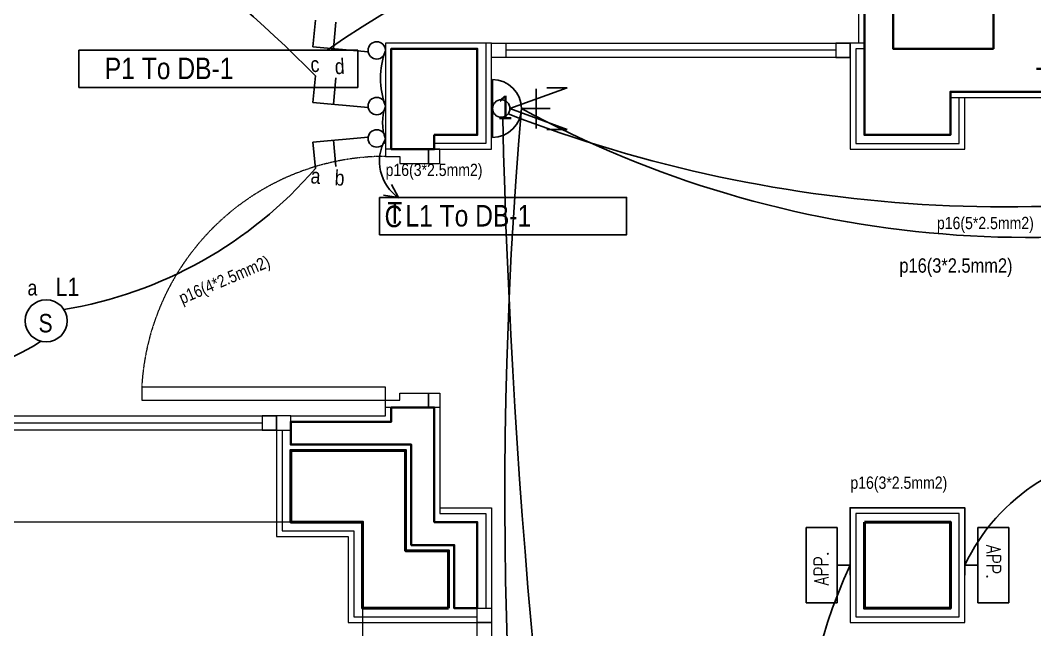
# Model space of a CAD drawing. Header units: inches. Extents: x 23642 to 146359, y -5490 to 33031.
# Drawn here: x 28735 to 32778, y 21389 to 23817 of the extents above; entities that cross this region are included whole.
import ezdxf

# ---------------------------------------------------------------- set-up
doc = ezdxf.new("R2010")
doc.units = ezdxf.units.IN
doc.header["$LTSCALE"] = 5
doc.header["$MEASUREMENT"] = 0
doc.linetypes.add('Hidden (½x)', pattern=[0.1875, 0.125, -0.0625])
for name, color, linetype, lineweight in [('00-glass', 140, 'Continuous', 15), ('00-marble', 105, 'Continuous', 20), ('00-PLASTER', 103, 'Continuous', 15), ('00-structure', 7, 'Continuous', 50), ('00-wall15-20', 30, 'Continuous', 40), ('00-wood', 35, 'Continuous', 18), ('_hidden', 253, 'Hidden (½x)', 9)]:
    doc.layers.add(name, color=color, linetype=linetype, lineweight=lineweight)
for name, color, linetype in [('Lighting', 3, 'Continuous'), ('LowPower', 4, 'Continuous'), ('Power', 2, 'Continuous')]:
    doc.layers.add(name, color=color, linetype=linetype)
doc.styles.add('ROMANC', font='romanc', dxfattribs={"height": 0.3})
doc.styles.add('ROMANS', font='')
doc.styles.get('ROMANS').set_extended_font_data('Arial Narrow')

# ---------------------------------------------------------------- blocks, each defined once
blk = doc.blocks.new('door 900x150')
at = {"layer": '00-wood'}
for points in [[(70, 0), (70, 850), (25, 850), (25, 0)], [(0, 0), (25, 0), (25, -50), (50, -50), (50, -150), (0, -150)], [(900, 0), (875, 0), (875, -50), (850, -50), (850, -150), (900, -150)]]:
    blk.add_lwpolyline(points, close=True, dxfattribs=at)
at = {"layer": '_hidden'}
blk.add_arc((22.8, -0.9), 852.2, 0.0583, 86.8267, dxfattribs=at)
blk = doc.blocks.new('rtert')
at = {"layer": 'Lighting'}
for p, q in [((-43692.4, 24985.5), (-43692.4, 25420.2)), ((-43692.4, 25420.2), (-43514.8, 25420.2)), ((-43514.8, 25420.2), (-43514.8, 24985.5)), ((-43767.5, 25202.8), (-43767.5, 25260.8)), ((-43767.5, 25202.8), (-43767.5, 25144.8)), ((-43692.4, 25202.8), (-43767.5, 25202.8)), ((-43514.8, 24985.5), (-43692.4, 24985.5))]:
    blk.add_line(p, q, dxfattribs=at)
at = {"layer": 'Lighting', "style": 'ROMANC', "width": 0.8}
blk.add_text('APP.', height=81.58, rotation=270, dxfattribs=at).set_placement((-43642.9, 25318.7))
blk = doc.blocks.new('A$C557123C3')
at = {"layer": 'Power'}
for p, q in [((230.3, 230.3), (0, 230.3)), ((115.1, 115.1), (115.1, 0))]:
    blk.add_line(p, q, dxfattribs=at)
blk.add_arc((115.1, 230.3), 115.1, 180, 0, dxfattribs=at)

msp = doc.modelspace()

# ---------------------------------------------------------------- linework, layer by layer
at = {"layer": '00-glass'}
for points in [[(30613.45714, 23726.28935), (32042.02857, 23726.28935), (32042.02857, 23669.1465), (30613.45714, 23669.1465)], [(30613.45714, 23726.28935), (30670.6, 23726.28935), (30670.6, 23669.1465), (30613.45714, 23669.1465)], [(32042.02857, 23726.28935), (31984.88571, 23726.28935), (31984.88571, 23669.1465), (32042.02857, 23669.1465)], [(28327.74285, 22240.57507), (29756.31428, 22240.57507), (29756.31428, 22183.43221), (28327.74285, 22183.43221)], [(29756.31428, 22240.57507), (29699.17142, 22240.57507), (29699.17142, 22183.43221), (29756.31428, 22183.43221)], [(29756.31428, 22183.43221), (29813.45714, 22183.43221), (29813.45714, 22240.57507), (29756.31428, 22240.57507)], [(30556.31428, 21474.86078), (30613.45714, 21474.86078), (30613.45714, 21417.71793), (30556.31428, 21417.71793)], [(30613.45714, 21417.71793), (30613.45714, 19989.1465), (30556.31428, 19989.1465), (30556.31428, 21417.71793)], [(30613.45714, 21417.71793), (30613.45714, 21360.57507), (30556.31428, 21360.57507), (30556.31428, 21417.71793)]]:
    msp.add_lwpolyline(points, close=True, dxfattribs=at)
for points in [[(31984.88571, 23697.71793), (30670.6, 23697.71793)], [(29699.17142, 22212.00364), (28384.88571, 22212.00364)]]:
    msp.add_lwpolyline(points, dxfattribs=at)
at = {"layer": '00-marble'}
for points in [[(30384.88571, 23303.43221), (30613.45714, 23303.43221), (30613.45714, 23726.28935), (30590.6, 23726.28935), (30590.6, 23326.28935), (30384.88571, 23326.28935)], [(32099.17142, 23726.28935), (32042.02857, 23726.28935), (32042.02857, 23303.43221), (32499.17142, 23303.43221), (32499.17142, 23509.1465)], [(32099.17142, 23703.43221), (32064.88571, 23703.43221), (32064.88571, 23326.28935), (32476.31428, 23326.28935), (32476.31428, 23509.1465)], [(30407.74285, 21874.86078), (30613.45714, 21874.86078), (30613.45714, 21474.86078)], [(30407.74285, 21852.00364), (30590.6, 21852.00364), (30590.6, 21474.86078)]]:
    msp.add_lwpolyline(points, dxfattribs=at)
at = {"layer": '00-marble', "transparency": 33554687}
for points in [[(29756.31428, 22183.43221), (29756.31428, 21760.57507), (30042.02857, 21760.57507), (30042.02857, 21417.71793), (30556.31428, 21417.71793)], [(29779.17142, 22183.43221), (29779.17142, 21783.43221), (30064.88571, 21783.43221), (30064.88571, 21440.57507), (30556.31428, 21440.57507)]]:
    msp.add_lwpolyline(points, dxfattribs=at)
at = {"layer": '00-marble'}
for points in [[(32042.02857, 21417.71793), (32499.17142, 21417.71793), (32499.17142, 21874.86078), (32042.02857, 21874.86078)], [(32064.88571, 21440.57507), (32476.31428, 21440.57507), (32476.31428, 21852.00364), (32064.88571, 21852.00364)]]:
    msp.add_lwpolyline(points, close=True, dxfattribs=at)
at = {"layer": '00-PLASTER', "transparency": 33554687}
for points in [[(29813.45714, 27452.00364), (32076.31428, 27452.00364), (32076.31428, 26994.86078), (32590.6, 26994.86078), (32590.6, 24183.43221), (32076.31428, 24183.43221), (32076.31428, 23726.28935)], [(30590.6, 23726.28935), (30190.6, 23726.28935), (30190.6, 23303.43221)], [(32442.02857, 23509.1465), (33984.88571, 23509.1465)], [(29813.45714, 22240.57507), (30190.6, 22240.57507), (30190.6, 22274.86078)], [(30407.74285, 22274.86078), (30407.74285, 21852.00364)]]:
    msp.add_lwpolyline(points, dxfattribs=at)
at = {"layer": '00-structure'}
for points in [[(30442.02857, 21474.86078), (30442.02857, 21703.43221), (30270.6, 21703.43221), (30270.6, 22103.43221), (29813.45714, 22103.43221), (29813.45714, 21817.71793), (30099.17142, 21817.71793), (30099.17142, 21474.86078)], [(32099.17142, 21817.71793), (32442.02857, 21817.71793), (32442.02857, 21474.86078), (32099.17142, 21474.86078)]]:
    msp.add_lwpolyline(points, close=True, dxfattribs=at)
at = {"layer": '00-wall15-20'}
for points in [[(32784.88571, 23623.43221), (34327.74285, 23623.43221), (34327.74285, 23360.57507), (33984.88571, 23360.57507), (33984.88571, 23532.00364), (32442.02857, 23532.00364), (32442.02857, 23360.57507), (32099.17142, 23360.57507), (32099.17142, 24160.57507), (32613.45714, 24160.57507), (32613.45714, 27017.71793)], [(30213.45714, 22274.86078), (30213.45714, 22217.71793), (29813.45714, 22217.71793), (29813.45714, 22126.28935), (30293.45714, 22126.28935), (30293.45714, 21726.28935), (30464.88571, 21726.28935), (30464.88571, 21474.86078), (30556.31428, 21474.86078), (30556.31428, 21817.71793), (30384.88571, 21817.71793), (30384.88571, 22274.86078), (30384.88571, 22274.86078), (30384.88571, 22274.86078), (30213.45714, 22274.86078)]]:
    msp.add_lwpolyline(points, dxfattribs=at)
for points in [[(32613.45714, 23703.43221), (32613.45714, 24046.28935), (32213.45714, 24046.28935), (32213.45714, 23703.43221), (32613.45714, 23703.43221)], [(30384.88571, 23360.57507), (30556.31428, 23360.57507), (30556.31428, 23703.43221), (30213.45714, 23703.43221), (30213.45714, 23303.43221), (30384.88571, 23303.43221), (30384.88571, 23360.57507)], [(30442.02857, 23360.57507), (30442.02857, 23360.57507)]]:
    msp.add_lwpolyline(points, close=True, dxfattribs=at)
at = {"layer": '00-wood', "transparency": 33554687}
for points in [[(30407.74285, 23303.43221), (30362.02857, 23303.43221), (30362.02857, 23246.28935), (30407.74285, 23246.28935)], [(30407.74285, 22274.86078), (30362.02857, 22274.86078), (30362.02857, 22332.00364), (30407.74285, 22332.00364)]]:
    msp.add_lwpolyline(points, close=True, dxfattribs=at)
at = {"layer": '_hidden'}
for points in [[(29813.45714, 21817.71793), (28270.6, 21817.71793)], [(30099.17142, 21474.86078), (30099.17142, 19932.00364)]]:
    msp.add_lwpolyline(points, dxfattribs=at)
at = {"layer": 'Lighting'}
for p, q in [((29901.73777, 23711.51642), (29911.50286, 23816.86846)), ((29983.14881, 23703.97041), (29992.90254, 23809.19988)), ((30121.78285, 23691.1204), (29901.73777, 23711.51642)), ((29901.73777, 23489.75505), (29911.50286, 23595.10709)), ((29983.14881, 23482.20905), (29992.90254, 23587.43851)), ((30686.44193, 23465.21385), (30914.21019, 23548.11471)), ((30914.21019, 23548.11471), (30833.52438, 23548.11471)), ((30121.78285, 23469.35903), (29901.73777, 23489.75505)), ((30686.44193, 23465.21385), (30914.21019, 23382.31298)), ((30914.21019, 23382.31298), (30833.52438, 23382.31298)), ((30121.78285, 23351.93074), (29901.73777, 23331.53472)), ((29901.73777, 23331.53472), (29911.50286, 23226.18268)), ((29983.14881, 23339.08072), (29992.90254, 23233.85126)), ((30242.09196, 23111.04615), (30214.95124, 23162.52026)), ((30242.09196, 23111.04615), (30182.59563, 23119.7642))]:
    msp.add_line(p, q, dxfattribs=at)
for points in [[(30790.79149, 23385.65157), (30790.79149, 23543.28336)], [(32042.02857, 21646.28935), (32042.02857, 21874.86078), (32499.17142, 21874.86078), (32499.17142, 21646.28935)]]:
    msp.add_lwpolyline(points, dxfattribs=at)
for points in [[(32235.92652, 14366.67711, -0.0746154201), (30657.71683, 23431.31383)], [(30678.90497, 23443.88842, 0.1604283768), (34115.96041, 23268.75874)], [(33927.74285, 21646.28935, 0.6324422262), (32499.17142, 21646.28935)], [(32042.02857, 21646.28935, 0.2166519503), (32042.02857, 19760.57507)]]:
    msp.add_lwpolyline(points, format="xyb", dxfattribs=at)
msp.add_lwpolyline([(30166.93687, 23111.04615), (31151.74511, 23111.04615), (31151.74511, 22962.22928), (30166.93687, 22962.22928)], close=True, dxfattribs=at)
for centre, radius in [((30155.96016, 23696.96512), 34.67347), ((30155.96016, 23475.20376), 34.67347), ((30651.76943, 23465.47343), 34.67347), ((30155.96016, 23346.08601), 34.67347), ((28838.34688, 22619.68574), 83.95532)]:
    msp.add_circle(centre, radius, dxfattribs=at)
for centre, radius, start, end in [((26505.50162, 20273.12), 4757.77708, 44.28456974, 87.63629571), ((30477.84415, 23586.08444), 307.35553, 159.15820628, 200.84179372), ((30365.59922, 23409.11785), 186.52768, 159.75050466, 200.24949534), ((30342.80627, 23255.68835), 176.25192, 149.72007922, 236.31840685), ((28630.92939, 24336.18458), 1694.68954, 279.45527994, 319.08123375), ((28364.48055, 23224.6739), 822.60158, 236.01205173, 303.44402187)]:
    msp.add_arc(centre, radius, start, end, dxfattribs=at)
at = {"layer": 'LowPower'}
for points in [[(37927.74285, 23027.49468, -0.0827822961), (32590.6, 25471.01266)], [(37927.74285, 23329.76059, 0.0870427321), (32585.07598, 24736.06686)], [(37927.36249, 22564.34124, 0.0542920159), (32590.6, 24738.61963)]]:
    msp.add_lwpolyline(points, format="xyb", dxfattribs=at)
at = {"layer": 'Power'}
for p, q in [((28969.18903, 23698.08763), (30080.78752, 23698.08763)), ((28969.18903, 23549.27075), (28969.18903, 23698.08763)), ((30080.78752, 23549.27075), (30080.78752, 23698.08763)), ((30080.78752, 23549.27075), (28969.18903, 23549.27075))]:
    msp.add_line(p, q, dxfattribs=at)
for points in [[(29957.78752, 23698.08763, -0.1733837698), (32475.46235, 24380.95691)], [(32270.47891, 14450.03647, -0.1278051737), (30732.2336, 23465.47343, 0.21139228), (34150.63388, 23188.29457, -0.2573504293), (37589.11912, 19808.89256, 0.1476794301), (37581.13879, 15499.24401)]]:
    msp.add_lwpolyline(points, format="xyb", dxfattribs=at)

# ---------------------------------------------------------------- block references
at = {"xscale": 0.6926406926408061, "yscale": 0.6926406926408061, "zscale": 0.6926406926408061, "rotation": 180}
msp.add_blockref('rtert', (1726.85913, 39102.78407), dxfattribs=at)
at = {"xscale": 0.6926406926408061, "yscale": 0.6926406926408061, "zscale": 0.6926406926408061}
msp.add_blockref('rtert', (62814.34086, 4189.79464), dxfattribs=at)
at = {"layer": '00-wood', "xscale": 1.14285714285733, "yscale": 1.14285714285733, "zscale": 1.14285714285733, "rotation": 90}
msp.add_blockref('door 900x150', (30190.6, 22274.86078), dxfattribs=at)
at = {"layer": 'Power', "xscale": -1, "rotation": 90}
msp.add_blockref('A$C557123C3', (30847.37141, 23580.61087), dxfattribs=at)

# ---------------------------------------------------------------- texts
at = {"layer": 'Lighting', "style": 'ROMANS'}
for s, height, rotation, p in [('c ', 61.152512, 4.56486637, (29894.06096, 23609.48132)), ('d', 61.15251, 2.79795001, (29989.97494, 23601.73713)), ('a', 61.15251, 355.43513363, (29890.53522, 23167.64886)), ('b', 61.15251, 357.20204999, (29987.03871, 23159.47296)), ('p16(4*2.5mm2)', 48.9220092, 23.10870827, (29380.65209, 22685.27811))]:
    msp.add_text(s, height=height, rotation=rotation, dxfattribs=at).set_placement(p)
for s, height, p in [('p16(3*2.5mm2)', 48.9220092, (30191.06474, 23196.56292)), ('T', 85.66789, (30197.96694, 23007.08974)), ('C', 85.66789, (30186.99876, 22992.70021)), ('L1 To DB-1', 85.66789, (30269.8033, 22995.32841)), ('p16(5*2.5mm2)', 48.9220092, (32388.15223, 22984.83668)), ('a', 61.15251, (28764.038, 22720.68106)), ('L1', 73.383014, (28876.62641, 22718.52192)), ('S', 73.38301, (28808.10107, 22573.65747)), ('p16(3*2.5mm2)', 48.9220092, (32043.23311, 21950.3608))]:
    msp.add_text(s, height=height, dxfattribs=at).set_placement(p)
at = {"layer": 'Power', "style": 'ROMANS'}
for s, height, p in [('P1 To DB-1', 85.66789, (29072.05365, 23582.37001)), ('1', 95.18654, (30636.34885, 23421.90008)), ('p16(3*2.5mm2)', 57.1119265, (32238.61518, 22811.4534))]:
    msp.add_text(s, height=height, dxfattribs=at).set_placement(p)

doc.saveas('drawing.dxf')
